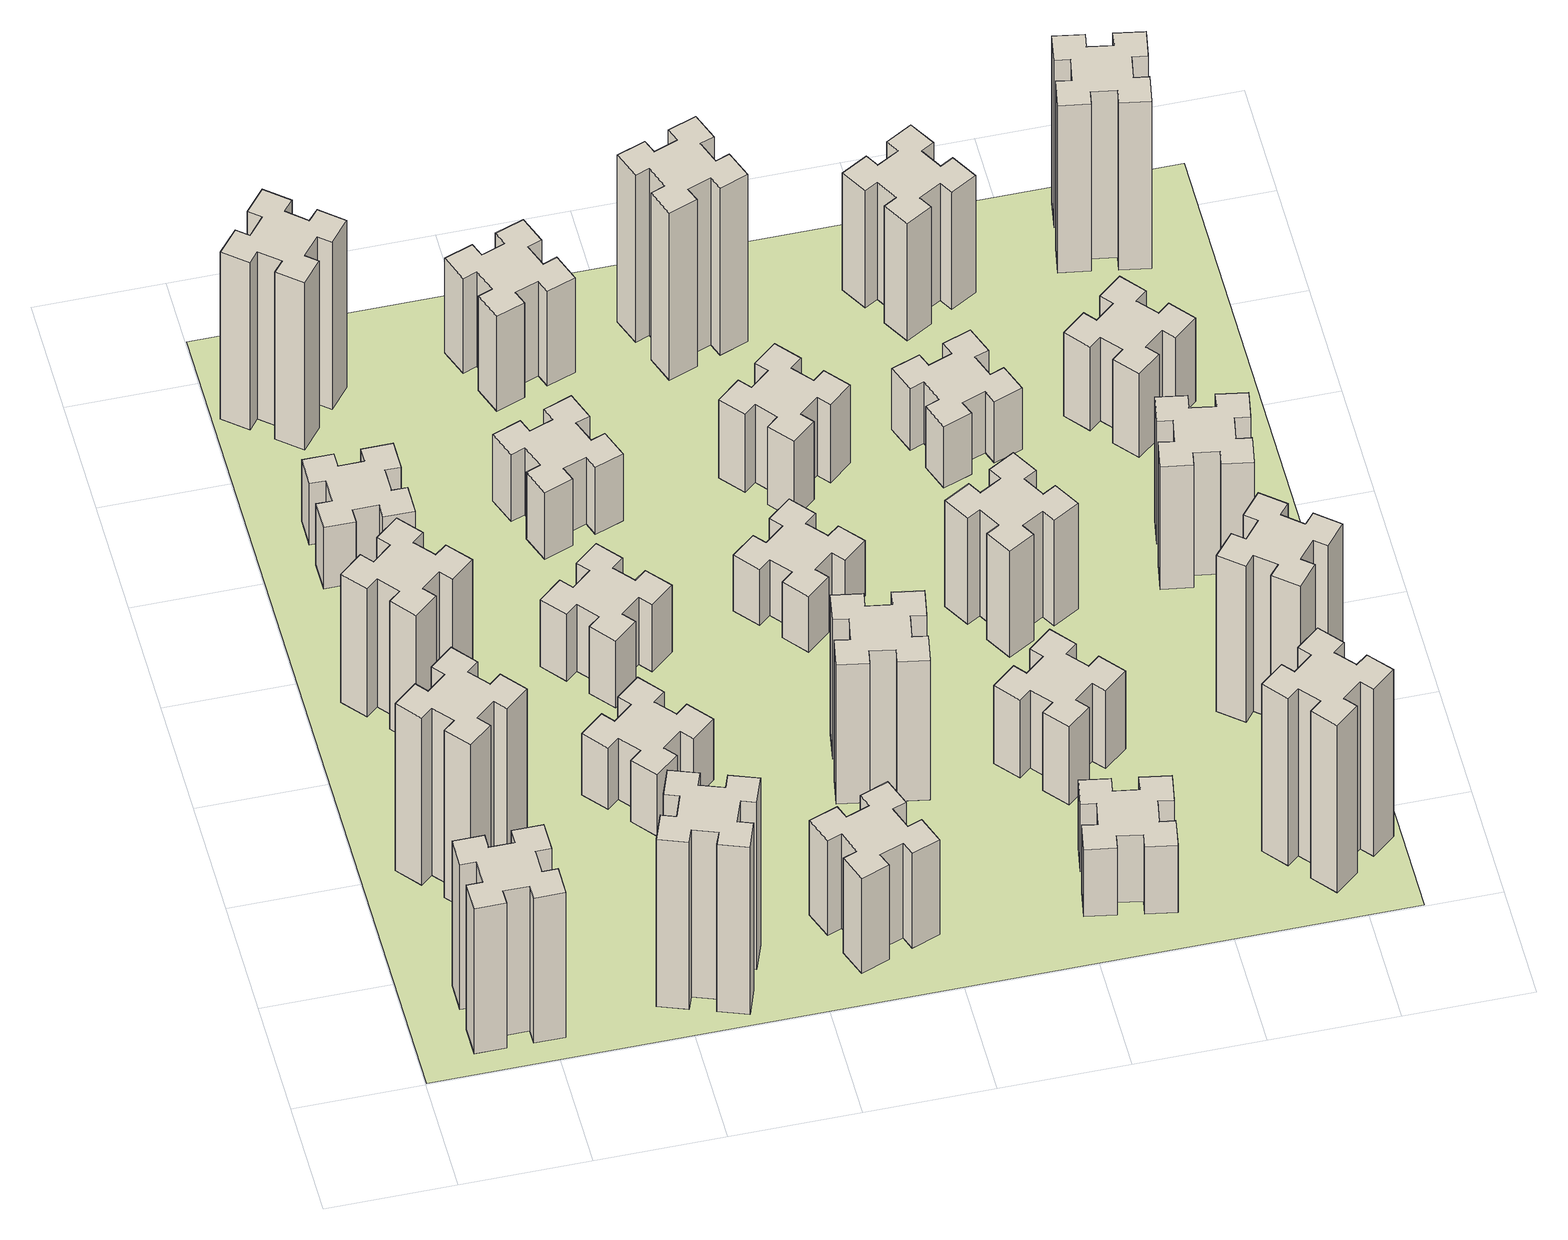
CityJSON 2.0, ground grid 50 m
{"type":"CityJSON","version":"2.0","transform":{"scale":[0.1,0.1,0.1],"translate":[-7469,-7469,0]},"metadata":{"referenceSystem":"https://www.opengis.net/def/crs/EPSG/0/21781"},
"CityObjects":{
"building1":{"type":"Building","attributes":{"class":"1000","function":"1000","usage":"1000","yearOfConstruction":2016,"roofType":"1000","measuredHeight":78,"storeysAboveGround":30,"storeysBelowGround":0},"geometry":[{"type":"Solid","lod":"1","boundaries":[[[[0,1,2,3,4,5,6,7,8,9,10,11,12,13,14,15,16,17,18,19]],[[17,16,20,21]],[[16,15,22,20]],[[15,14,23,22]],[[14,13,24,23]],[[13,12,25,24]],[[12,11,26,25]],[[11,10,27,26]],[[10,9,28,27]],[[9,8,29,28]],[[8,7,30,29]],[[7,6,31,30]],[[6,5,32,31]],[[5,4,33,32]],[[4,3,34,33]],[[3,2,35,34]],[[2,1,36,35]],[[1,0,37,36]],[[0,19,38,37]],[[19,18,39,38]],[[18,17,21,39]],[[24,25,26,27,28,29,30,31,32,33,34,35,36,37,38,39,21,20,22,23]]]]}]},
"building2":{"type":"Building","attributes":{"class":"1000","function":"1000","usage":"1000","yearOfConstruction":2016,"roofType":"1000","measuredHeight":90,"storeysAboveGround":30,"storeysBelowGround":0},"geometry":[{"type":"Solid","lod":"1","boundaries":[[[[40,41,42,43,44,45,46,47,48,49,50,51,52,53,54,55,56,57,58,59]],[[57,56,60,61]],[[56,55,62,60]],[[55,54,63,62]],[[54,53,64,63]],[[53,52,65,64]],[[52,51,66,65]],[[51,50,67,66]],[[50,49,68,67]],[[49,48,69,68]],[[48,47,70,69]],[[47,46,71,70]],[[46,45,72,71]],[[45,44,73,72]],[[44,43,74,73]],[[43,42,75,74]],[[42,41,76,75]],[[41,40,77,76]],[[40,59,78,77]],[[59,58,79,78]],[[58,57,61,79]],[[64,65,66,67,68,69,70,71,72,73,74,75,76,77,78,79,61,60,62,63]]]]}]},
"building3":{"type":"Building","attributes":{"class":"1000","function":"1000","usage":"1000","yearOfConstruction":2016,"roofType":"1000","measuredHeight":69,"storeysAboveGround":30,"storeysBelowGround":0},"geometry":[{"type":"Solid","lod":"1","boundaries":[[[[80,81,82,83,84,85,86,87,88,89,90,91,92,93,94,95,96,97,98,99]],[[97,96,100,101]],[[96,95,102,100]],[[95,94,103,102]],[[94,93,104,103]],[[93,92,105,104]],[[92,91,106,105]],[[91,90,107,106]],[[90,89,108,107]],[[89,88,109,108]],[[88,87,110,109]],[[87,86,111,110]],[[86,85,112,111]],[[85,84,113,112]],[[84,83,114,113]],[[83,82,115,114]],[[82,81,116,115]],[[81,80,117,116]],[[80,99,118,117]],[[99,98,119,118]],[[98,97,101,119]],[[104,105,106,107,108,109,110,111,112,113,114,115,116,117,118,119,101,100,102,103]]]]}]},
"building4":{"type":"Building","attributes":{"class":"1000","function":"1000","usage":"1000","yearOfConstruction":2016,"roofType":"1000","measuredHeight":33,"storeysAboveGround":30,"storeysBelowGround":0},"geometry":[{"type":"Solid","lod":"1","boundaries":[[[[120,121,122,123,124,125,126,127,128,129,130,131,132,133,134,135,136,137,138,139]],[[137,136,140,141]],[[136,135,142,140]],[[135,134,143,142]],[[134,133,144,143]],[[133,132,145,144]],[[132,131,146,145]],[[131,130,147,146]],[[130,129,148,147]],[[129,128,149,148]],[[128,127,150,149]],[[127,126,151,150]],[[126,125,152,151]],[[125,124,153,152]],[[124,123,154,153]],[[123,122,155,154]],[[122,121,156,155]],[[121,120,157,156]],[[120,139,158,157]],[[139,138,159,158]],[[138,137,141,159]],[[144,145,146,147,148,149,150,151,152,153,154,155,156,157,158,159,141,140,142,143]]]]}]},
"building5":{"type":"Building","attributes":{"class":"1000","function":"1000","usage":"1000","yearOfConstruction":2016,"roofType":"1000","measuredHeight":90,"storeysAboveGround":30,"storeysBelowGround":0},"geometry":[{"type":"Solid","lod":"1","boundaries":[[[[160,161,162,163,164,165,166,167,168,169,170,171,172,173,174,175,176,177,178,179]],[[177,176,180,181]],[[176,175,182,180]],[[175,174,183,182]],[[174,173,184,183]],[[173,172,185,184]],[[172,171,186,185]],[[171,170,187,186]],[[170,169,188,187]],[[169,168,189,188]],[[168,167,190,189]],[[167,166,191,190]],[[166,165,192,191]],[[165,164,193,192]],[[164,163,194,193]],[[163,162,195,194]],[[162,161,196,195]],[[161,160,197,196]],[[160,179,198,197]],[[179,178,199,198]],[[178,177,181,199]],[[184,185,186,187,188,189,190,191,192,193,194,195,196,197,198,199,181,180,182,183]]]]}]},
"building6":{"type":"Building","attributes":{"class":"1000","function":"1000","usage":"1000","yearOfConstruction":2016,"roofType":"1000","measuredHeight":90,"storeysAboveGround":30,"storeysBelowGround":0},"geometry":[{"type":"Solid","lod":"1","boundaries":[[[[200,201,202,203,204,205,206,207,208,209,210,211,212,213,214,215,216,217,218,219]],[[217,216,220,221]],[[216,215,222,220]],[[215,214,223,222]],[[214,213,224,223]],[[213,212,225,224]],[[212,211,226,225]],[[211,210,227,226]],[[210,209,228,227]],[[209,208,229,228]],[[208,207,230,229]],[[207,206,231,230]],[[206,205,232,231]],[[205,204,233,232]],[[204,203,234,233]],[[203,202,235,234]],[[202,201,236,235]],[[201,200,237,236]],[[200,219,238,237]],[[219,218,239,238]],[[218,217,221,239]],[[224,225,226,227,228,229,230,231,232,233,234,235,236,237,238,239,221,220,222,223]]]]}]},
"building7":{"type":"Building","attributes":{"class":"1000","function":"1000","usage":"1000","yearOfConstruction":2016,"roofType":"1000","measuredHeight":33,"storeysAboveGround":30,"storeysBelowGround":0},"geometry":[{"type":"Solid","lod":"1","boundaries":[[[[240,241,242,243,244,245,246,247,248,249,250,251,252,253,254,255,256,257,258,259]],[[257,256,260,261]],[[256,255,262,260]],[[255,254,263,262]],[[254,253,264,263]],[[253,252,265,264]],[[252,251,266,265]],[[251,250,267,266]],[[250,249,268,267]],[[249,248,269,268]],[[248,247,270,269]],[[247,246,271,270]],[[246,245,272,271]],[[245,244,273,272]],[[244,243,274,273]],[[243,242,275,274]],[[242,241,276,275]],[[241,240,277,276]],[[240,259,278,277]],[[259,258,279,278]],[[258,257,261,279]],[[264,265,266,267,268,269,270,271,272,273,274,275,276,277,278,279,261,260,262,263]]]]}]},
"building8":{"type":"Building","attributes":{"class":"1000","function":"1000","usage":"1000","yearOfConstruction":2016,"roofType":"1000","measuredHeight":36,"storeysAboveGround":30,"storeysBelowGround":0},"geometry":[{"type":"Solid","lod":"1","boundaries":[[[[280,281,282,283,284,285,286,287,288,289,290,291,292,293,294,295,296,297,298,299]],[[297,296,300,301]],[[296,295,302,300]],[[295,294,303,302]],[[294,293,304,303]],[[293,292,305,304]],[[292,291,306,305]],[[291,290,307,306]],[[290,289,308,307]],[[289,288,309,308]],[[288,287,310,309]],[[287,286,311,310]],[[286,285,312,311]],[[285,284,313,312]],[[284,283,314,313]],[[283,282,315,314]],[[282,281,316,315]],[[281,280,317,316]],[[280,299,318,317]],[[299,298,319,318]],[[298,297,301,319]],[[304,305,306,307,308,309,310,311,312,313,314,315,316,317,318,319,301,300,302,303]]]]}]},
"building9":{"type":"Building","attributes":{"class":"1000","function":"1000","usage":"1000","yearOfConstruction":2016,"roofType":"1000","measuredHeight":51,"storeysAboveGround":30,"storeysBelowGround":0},"geometry":[{"type":"Solid","lod":"1","boundaries":[[[[320,321,322,323,324,325,326,327,328,329,330,331,332,333,334,335,336,337,338,339]],[[337,336,340,341]],[[336,335,342,340]],[[335,334,343,342]],[[334,333,344,343]],[[333,332,345,344]],[[332,331,346,345]],[[331,330,347,346]],[[330,329,348,347]],[[329,328,349,348]],[[328,327,350,349]],[[327,326,351,350]],[[326,325,352,351]],[[325,324,353,352]],[[324,323,354,353]],[[323,322,355,354]],[[322,321,356,355]],[[321,320,357,356]],[[320,339,358,357]],[[339,338,359,358]],[[338,337,341,359]],[[344,345,346,347,348,349,350,351,352,353,354,355,356,357,358,359,341,340,342,343]]]]}]},
"building10":{"type":"Building","attributes":{"class":"1000","function":"1000","usage":"1000","yearOfConstruction":2016,"roofType":"1000","measuredHeight":36,"storeysAboveGround":30,"storeysBelowGround":0},"geometry":[{"type":"Solid","lod":"1","boundaries":[[[[360,361,362,363,364,365,366,367,368,369,370,371,372,373,374,375,376,377,378,379]],[[377,376,380,381]],[[376,375,382,380]],[[375,374,383,382]],[[374,373,384,383]],[[373,372,385,384]],[[372,371,386,385]],[[371,370,387,386]],[[370,369,388,387]],[[369,368,389,388]],[[368,367,390,389]],[[367,366,391,390]],[[366,365,392,391]],[[365,364,393,392]],[[364,363,394,393]],[[363,362,395,394]],[[362,361,396,395]],[[361,360,397,396]],[[360,379,398,397]],[[379,378,399,398]],[[378,377,381,399]],[[384,385,386,387,388,389,390,391,392,393,394,395,396,397,398,399,381,380,382,383]]]]}]},
"building11":{"type":"Building","attributes":{"class":"1000","function":"1000","usage":"1000","yearOfConstruction":2016,"roofType":"1000","measuredHeight":51,"storeysAboveGround":30,"storeysBelowGround":0},"geometry":[{"type":"Solid","lod":"1","boundaries":[[[[400,401,402,403,404,405,406,407,408,409,410,411,412,413,414,415,416,417,418,419]],[[417,416,420,421]],[[416,415,422,420]],[[415,414,423,422]],[[414,413,424,423]],[[413,412,425,424]],[[412,411,426,425]],[[411,410,427,426]],[[410,409,428,427]],[[409,408,429,428]],[[408,407,430,429]],[[407,406,431,430]],[[406,405,432,431]],[[405,404,433,432]],[[404,403,434,433]],[[403,402,435,434]],[[402,401,436,435]],[[401,400,437,436]],[[400,419,438,437]],[[419,418,439,438]],[[418,417,421,439]],[[424,425,426,427,428,429,430,431,432,433,434,435,436,437,438,439,421,420,422,423]]]]}]},
"building12":{"type":"Building","attributes":{"class":"1000","function":"1000","usage":"1000","yearOfConstruction":2016,"roofType":"1000","measuredHeight":75,"storeysAboveGround":30,"storeysBelowGround":0},"geometry":[{"type":"Solid","lod":"1","boundaries":[[[[440,441,442,443,444,445,446,447,448,449,450,451,452,453,454,455,456,457,458,459]],[[457,456,460,461]],[[456,455,462,460]],[[455,454,463,462]],[[454,453,464,463]],[[453,452,465,464]],[[452,451,466,465]],[[451,450,467,466]],[[450,449,468,467]],[[449,448,469,468]],[[448,447,470,469]],[[447,446,471,470]],[[446,445,472,471]],[[445,444,473,472]],[[444,443,474,473]],[[443,442,475,474]],[[442,441,476,475]],[[441,440,477,476]],[[440,459,478,477]],[[459,458,479,478]],[[458,457,461,479]],[[464,465,466,467,468,469,470,471,472,473,474,475,476,477,478,479,461,460,462,463]]]]}]},
"building13":{"type":"Building","attributes":{"class":"1000","function":"1000","usage":"1000","yearOfConstruction":2016,"roofType":"1000","measuredHeight":30,"storeysAboveGround":30,"storeysBelowGround":0},"geometry":[{"type":"Solid","lod":"1","boundaries":[[[[480,481,482,483,484,485,486,487,488,489,490,491,492,493,494,495,496,497,498,499]],[[497,496,500,501]],[[496,495,502,500]],[[495,494,503,502]],[[494,493,504,503]],[[493,492,505,504]],[[492,491,506,505]],[[491,490,507,506]],[[490,489,508,507]],[[489,488,509,508]],[[488,487,510,509]],[[487,486,511,510]],[[486,485,512,511]],[[485,484,513,512]],[[484,483,514,513]],[[483,482,515,514]],[[482,481,516,515]],[[481,480,517,516]],[[480,499,518,517]],[[499,498,519,518]],[[498,497,501,519]],[[504,505,506,507,508,509,510,511,512,513,514,515,516,517,518,519,501,500,502,503]]]]}]},
"building14":{"type":"Building","attributes":{"class":"1000","function":"1000","usage":"1000","yearOfConstruction":2016,"roofType":"1000","measuredHeight":42,"storeysAboveGround":30,"storeysBelowGround":0},"geometry":[{"type":"Solid","lod":"1","boundaries":[[[[520,521,522,523,524,525,526,527,528,529,530,531,532,533,534,535,536,537,538,539]],[[537,536,540,541]],[[536,535,542,540]],[[535,534,543,542]],[[534,533,544,543]],[[533,532,545,544]],[[532,531,546,545]],[[531,530,547,546]],[[530,529,548,547]],[[529,528,549,548]],[[528,527,550,549]],[[527,526,551,550]],[[526,525,552,551]],[[525,524,553,552]],[[524,523,554,553]],[[523,522,555,554]],[[522,521,556,555]],[[521,520,557,556]],[[520,539,558,557]],[[539,538,559,558]],[[538,537,541,559]],[[544,545,546,547,548,549,550,551,552,553,554,555,556,557,558,559,541,540,542,543]]]]}]},
"building15":{"type":"Building","attributes":{"class":"1000","function":"1000","usage":"1000","yearOfConstruction":2016,"roofType":"1000","measuredHeight":90,"storeysAboveGround":30,"storeysBelowGround":0},"geometry":[{"type":"Solid","lod":"1","boundaries":[[[[560,561,562,563,564,565,566,567,568,569,570,571,572,573,574,575,576,577,578,579]],[[577,576,580,581]],[[576,575,582,580]],[[575,574,583,582]],[[574,573,584,583]],[[573,572,585,584]],[[572,571,586,585]],[[571,570,587,586]],[[570,569,588,587]],[[569,568,589,588]],[[568,567,590,589]],[[567,566,591,590]],[[566,565,592,591]],[[565,564,593,592]],[[564,563,594,593]],[[563,562,595,594]],[[562,561,596,595]],[[561,560,597,596]],[[560,579,598,597]],[[579,578,599,598]],[[578,577,581,599]],[[584,585,586,587,588,589,590,591,592,593,594,595,596,597,598,599,581,580,582,583]]]]}]},
"building16":{"type":"Building","attributes":{"class":"1000","function":"1000","usage":"1000","yearOfConstruction":2016,"roofType":"1000","measuredHeight":36,"storeysAboveGround":30,"storeysBelowGround":0},"geometry":[{"type":"Solid","lod":"1","boundaries":[[[[600,601,602,603,604,605,606,607,608,609,610,611,612,613,614,615,616,617,618,619]],[[617,616,620,621]],[[616,615,622,620]],[[615,614,623,622]],[[614,613,624,623]],[[613,612,625,624]],[[612,611,626,625]],[[611,610,627,626]],[[610,609,628,627]],[[609,608,629,628]],[[608,607,630,629]],[[607,606,631,630]],[[606,605,632,631]],[[605,604,633,632]],[[604,603,634,633]],[[603,602,635,634]],[[602,601,636,635]],[[601,600,637,636]],[[600,619,638,637]],[[619,618,639,638]],[[618,617,621,639]],[[624,625,626,627,628,629,630,631,632,633,634,635,636,637,638,639,621,620,622,623]]]]}]},
"building17":{"type":"Building","attributes":{"class":"1000","function":"1000","usage":"1000","yearOfConstruction":2016,"roofType":"1000","measuredHeight":42,"storeysAboveGround":30,"storeysBelowGround":0},"geometry":[{"type":"Solid","lod":"1","boundaries":[[[[640,641,642,643,644,645,646,647,648,649,650,651,652,653,654,655,656,657,658,659]],[[657,656,660,661]],[[656,655,662,660]],[[655,654,663,662]],[[654,653,664,663]],[[653,652,665,664]],[[652,651,666,665]],[[651,650,667,666]],[[650,649,668,667]],[[649,648,669,668]],[[648,647,670,669]],[[647,646,671,670]],[[646,645,672,671]],[[645,644,673,672]],[[644,643,674,673]],[[643,642,675,674]],[[642,641,676,675]],[[641,640,677,676]],[[640,659,678,677]],[[659,658,679,678]],[[658,657,661,679]],[[664,665,666,667,668,669,670,671,672,673,674,675,676,677,678,679,661,660,662,663]]]]}]},
"building18":{"type":"Building","attributes":{"class":"1000","function":"1000","usage":"1000","yearOfConstruction":2016,"roofType":"1000","measuredHeight":57,"storeysAboveGround":30,"storeysBelowGround":0},"geometry":[{"type":"Solid","lod":"1","boundaries":[[[[680,681,682,683,684,685,686,687,688,689,690,691,692,693,694,695,696,697,698,699]],[[697,696,700,701]],[[696,695,702,700]],[[695,694,703,702]],[[694,693,704,703]],[[693,692,705,704]],[[692,691,706,705]],[[691,690,707,706]],[[690,689,708,707]],[[689,688,709,708]],[[688,687,710,709]],[[687,686,711,710]],[[686,685,712,711]],[[685,684,713,712]],[[684,683,714,713]],[[683,682,715,714]],[[682,681,716,715]],[[681,680,717,716]],[[680,699,718,717]],[[699,698,719,718]],[[698,697,701,719]],[[704,705,706,707,708,709,710,711,712,713,714,715,716,717,718,719,701,700,702,703]]]]}]},
"building19":{"type":"Building","attributes":{"class":"1000","function":"1000","usage":"1000","yearOfConstruction":2016,"roofType":"1000","measuredHeight":33,"storeysAboveGround":30,"storeysBelowGround":0},"geometry":[{"type":"Solid","lod":"1","boundaries":[[[[720,721,722,723,724,725,726,727,728,729,730,731,732,733,734,735,736,737,738,739]],[[737,736,740,741]],[[736,735,742,740]],[[735,734,743,742]],[[734,733,744,743]],[[733,732,745,744]],[[732,731,746,745]],[[731,730,747,746]],[[730,729,748,747]],[[729,728,749,748]],[[728,727,750,749]],[[727,726,751,750]],[[726,725,752,751]],[[725,724,753,752]],[[724,723,754,753]],[[723,722,755,754]],[[722,721,756,755]],[[721,720,757,756]],[[720,739,758,757]],[[739,738,759,758]],[[738,737,741,759]],[[744,745,746,747,748,749,750,751,752,753,754,755,756,757,758,759,741,740,742,743]]]]}]},
"building20":{"type":"Building","attributes":{"class":"1000","function":"1000","usage":"1000","yearOfConstruction":2016,"roofType":"1000","measuredHeight":90,"storeysAboveGround":30,"storeysBelowGround":0},"geometry":[{"type":"Solid","lod":"1","boundaries":[[[[760,761,762,763,764,765,766,767,768,769,770,771,772,773,774,775,776,777,778,779]],[[777,776,780,781]],[[776,775,782,780]],[[775,774,783,782]],[[774,773,784,783]],[[773,772,785,784]],[[772,771,786,785]],[[771,770,787,786]],[[770,769,788,787]],[[769,768,789,788]],[[768,767,790,789]],[[767,766,791,790]],[[766,765,792,791]],[[765,764,793,792]],[[764,763,794,793]],[[763,762,795,794]],[[762,761,796,795]],[[761,760,797,796]],[[760,779,798,797]],[[779,778,799,798]],[[778,777,781,799]],[[784,785,786,787,788,789,790,791,792,793,794,795,796,797,798,799,781,780,782,783]]]]}]},
"building21":{"type":"Building","attributes":{"class":"1000","function":"1000","usage":"1000","yearOfConstruction":2016,"roofType":"1000","measuredHeight":63,"storeysAboveGround":30,"storeysBelowGround":0},"geometry":[{"type":"Solid","lod":"1","boundaries":[[[[800,801,802,803,804,805,806,807,808,809,810,811,812,813,814,815,816,817,818,819]],[[817,816,820,821]],[[816,815,822,820]],[[815,814,823,822]],[[814,813,824,823]],[[813,812,825,824]],[[812,811,826,825]],[[811,810,827,826]],[[810,809,828,827]],[[809,808,829,828]],[[808,807,830,829]],[[807,806,831,830]],[[806,805,832,831]],[[805,804,833,832]],[[804,803,834,833]],[[803,802,835,834]],[[802,801,836,835]],[[801,800,837,836]],[[800,819,838,837]],[[819,818,839,838]],[[818,817,821,839]],[[824,825,826,827,828,829,830,831,832,833,834,835,836,837,838,839,821,820,822,823]]]]}]},
"building22":{"type":"Building","attributes":{"class":"1000","function":"1000","usage":"1000","yearOfConstruction":2016,"roofType":"1000","measuredHeight":84,"storeysAboveGround":30,"storeysBelowGround":0},"geometry":[{"type":"Solid","lod":"1","boundaries":[[[[840,841,842,843,844,845,846,847,848,849,850,851,852,853,854,855,856,857,858,859]],[[857,856,860,861]],[[856,855,862,860]],[[855,854,863,862]],[[854,853,864,863]],[[853,852,865,864]],[[852,851,866,865]],[[851,850,867,866]],[[850,849,868,867]],[[849,848,869,868]],[[848,847,870,869]],[[847,846,871,870]],[[846,845,872,871]],[[845,844,873,872]],[[844,843,874,873]],[[843,842,875,874]],[[842,841,876,875]],[[841,840,877,876]],[[840,859,878,877]],[[859,858,879,878]],[[858,857,861,879]],[[864,865,866,867,868,869,870,871,872,873,874,875,876,877,878,879,861,860,862,863]]]]}]},
"building23":{"type":"Building","attributes":{"class":"1000","function":"1000","usage":"1000","yearOfConstruction":2016,"roofType":"1000","measuredHeight":66,"storeysAboveGround":30,"storeysBelowGround":0},"geometry":[{"type":"Solid","lod":"1","boundaries":[[[[880,881,882,883,884,885,886,887,888,889,890,891,892,893,894,895,896,897,898,899]],[[897,896,900,901]],[[896,895,902,900]],[[895,894,903,902]],[[894,893,904,903]],[[893,892,905,904]],[[892,891,906,905]],[[891,890,907,906]],[[890,889,908,907]],[[889,888,909,908]],[[888,887,910,909]],[[887,886,911,910]],[[886,885,912,911]],[[885,884,913,912]],[[884,883,914,913]],[[883,882,915,914]],[[882,881,916,915]],[[881,880,917,916]],[[880,899,918,917]],[[899,898,919,918]],[[898,897,901,919]],[[904,905,906,907,908,909,910,911,912,913,914,915,916,917,918,919,901,900,902,903]]]]}]},
"building24":{"type":"Building","attributes":{"class":"1000","function":"1000","usage":"1000","yearOfConstruction":2016,"roofType":"1000","measuredHeight":45,"storeysAboveGround":30,"storeysBelowGround":0},"geometry":[{"type":"Solid","lod":"1","boundaries":[[[[920,921,922,923,924,925,926,927,928,929,930,931,932,933,934,935,936,937,938,939]],[[937,936,940,941]],[[936,935,942,940]],[[935,934,943,942]],[[934,933,944,943]],[[933,932,945,944]],[[932,931,946,945]],[[931,930,947,946]],[[930,929,948,947]],[[929,928,949,948]],[[928,927,950,949]],[[927,926,951,950]],[[926,925,952,951]],[[925,924,953,952]],[[924,923,954,953]],[[923,922,955,954]],[[922,921,956,955]],[[921,920,957,956]],[[920,939,958,957]],[[939,938,959,958]],[[938,937,941,959]],[[944,945,946,947,948,949,950,951,952,953,954,955,956,957,958,959,941,940,942,943]]]]}]},
"building25":{"type":"Building","attributes":{"class":"1000","function":"1000","usage":"1000","yearOfConstruction":2016,"roofType":"1000","measuredHeight":90,"storeysAboveGround":30,"storeysBelowGround":0},"geometry":[{"type":"Solid","lod":"1","boundaries":[[[[960,961,962,963,964,965,966,967,968,969,970,971,972,973,974,975,976,977,978,979]],[[977,976,980,981]],[[976,975,982,980]],[[975,974,983,982]],[[974,973,984,983]],[[973,972,985,984]],[[972,971,986,985]],[[971,970,987,986]],[[970,969,988,987]],[[969,968,989,988]],[[968,967,990,989]],[[967,966,991,990]],[[966,965,992,991]],[[965,964,993,992]],[[964,963,994,993]],[[963,962,995,994]],[[962,961,996,995]],[[961,960,997,996]],[[960,979,998,997]],[[979,978,999,998]],[[978,977,981,999]],[[984,985,986,987,988,989,990,991,992,993,994,995,996,997,998,999,981,980,982,983]]]]}]},
"landuse1":{"type":"LandUse","attributes":{"name":"plot1","function":"1010"},"geometry":[{"type":"MultiSurface","lod":"1","boundaries":[[[1000,1001,1002,1003]]]}]}
},
"vertices":[
[265,325,0],[265,225,0],[205,225,0],[205,105,0],[325,105,0],[325,165,0],[425,165,0],[425,105,0],[545,105,0],[545,225,0],[485,225,0],[485,325,0],[545,325,0],[545,445,0],[425,445,0],[425,385,0],[325,385,0],[325,445,0],[205,445,0],[205,325,0],[325,385,780],[325,445,780],[425,385,780],[425,445,780],[545,445,780],[545,325,780],[485,325,780],[485,225,780],[545,225,780],[545,105,780],[425,105,780],[425,165,780],[325,165,780],[325,105,780],[205,105,780],[205,225,780],[265,225,780],[265,325,780],[205,325,780],[205,445,780],
[492,1048,0],[427,1124,0],[473,1163,0],[396,1255,0],[304,1178,0],[343,1132,0],[266,1067,0],[228,1113,0],[136,1036,0],[213,944,0],[259,983,0],[323,906,0],[277,868,0],[354,776,0],[446,853,0],[408,899,0],[484,963,0],[523,917,0],[615,994,0],[538,1086,0],[484,963,900],[523,917,900],[408,899,900],[446,853,900],[354,776,900],[277,868,900],[323,906,900],[259,983,900],[213,944,900],[136,1036,900],[228,1113,900],[266,1067,900],[343,1132,900],[304,1178,900],[396,1255,900],[473,1163,900],[427,1124,900],[492,1048,900],[538,1086,900],[615,994,900],
[492,1888,0],[427,1964,0],[473,2003,0],[396,2095,0],[304,2018,0],[343,1972,0],[266,1907,0],[228,1953,0],[136,1876,0],[213,1784,0],[259,1823,0],[323,1746,0],[277,1708,0],[354,1616,0],[446,1693,0],[408,1739,0],[484,1803,0],[523,1757,0],[615,1834,0],[538,1926,0],[484,1803,690],[523,1757,690],[408,1739,690],[446,1693,690],[354,1616,690],[277,1708,690],[323,1746,690],[259,1823,690],[213,1784,690],[136,1876,690],[228,1953,690],[266,1907,690],[343,1972,690],[304,2018,690],[396,2095,690],[473,2003,690],[427,1964,690],[492,1888,690],[538,1926,690],[615,1834,690],
[485,2545,0],[485,2645,0],[545,2645,0],[545,2765,0],[425,2765,0],[425,2705,0],[325,2705,0],[325,2765,0],[205,2765,0],[205,2645,0],[265,2645,0],[265,2545,0],[205,2545,0],[205,2425,0],[325,2425,0],[325,2485,0],[425,2485,0],[425,2425,0],[545,2425,0],[545,2545,0],[425,2485,330],[425,2425,330],[325,2485,330],[325,2425,330],[205,2425,330],[205,2545,330],[265,2545,330],[265,2645,330],[205,2645,330],[205,2765,330],[325,2765,330],[325,2705,330],[425,2705,330],[425,2765,330],[545,2765,330],[545,2645,330],[485,2645,330],[485,2545,330],[545,2545,330],[545,2425,330],
[1029,360,0],[995,266,0],[939,287,0],[897,174,0],[1010,133,0],[1031,189,0],[1125,155,0],[1104,99,0],[1217,57,0],[1258,170,0],[1202,191,0],[1236,285,0],[1292,264,0],[1333,377,0],[1220,418,0],[1200,362,0],[1106,396,0],[1127,452,0],[1014,493,0],[973,380,0],[1106,396,900],[1127,452,900],[1200,362,900],[1220,418,900],[1333,377,900],[1292,264,900],[1236,285,900],[1202,191,900],[1258,170,900],[1217,57,900],[1104,99,900],[1125,155,900],[1031,189,900],[1010,133,900],[897,174,900],[939,287,900],[995,266,900],[1029,360,900],[973,380,900],[1014,493,900],
[384,3387,0],[308,3452,0],[346,3498,0],[254,3575,0],[177,3483,0],[223,3444,0],[159,3368,0],[113,3406,0],[36,3314,0],[128,3237,0],[166,3283,0],[243,3219,0],[204,3173,0],[296,3096,0],[373,3188,0],[327,3226,0],[392,3303,0],[438,3264,0],[515,3356,0],[423,3433,0],[392,3303,900],[438,3264,900],[327,3226,900],[373,3188,900],[296,3096,900],[204,3173,900],[243,3219,900],[166,3283,900],[128,3237,900],[36,3314,900],[113,3406,900],[159,3368,900],[223,3444,900],[177,3483,900],[254,3575,900],[346,3498,900],[308,3452,900],[384,3387,900],[423,3433,900],[515,3356,900],
[1083,1332,0],[1006,1267,0],[968,1313,0],[876,1236,0],[953,1144,0],[999,1183,0],[1063,1106,0],[1017,1068,0],[1094,976,0],[1186,1053,0],[1148,1099,0],[1224,1163,0],[1263,1117,0],[1355,1194,0],[1278,1286,0],[1232,1248,0],[1167,1324,0],[1213,1363,0],[1136,1455,0],[1044,1378,0],[1167,1324,330],[1213,1363,330],[1232,1248,330],[1278,1286,330],[1355,1194,330],[1263,1117,330],[1224,1163,330],[1148,1099,330],[1186,1053,330],[1094,976,330],[1017,1068,330],[1063,1106,330],[999,1183,330],[953,1144,330],[876,1236,330],[968,1313,330],[1006,1267,330],[1083,1332,330],[1044,1378,330],[1136,1455,330],
[1083,1972,0],[1006,1907,0],[968,1953,0],[876,1876,0],[953,1784,0],[999,1823,0],[1063,1746,0],[1017,1708,0],[1094,1616,0],[1186,1693,0],[1148,1739,0],[1224,1803,0],[1263,1757,0],[1355,1834,0],[1278,1926,0],[1232,1888,0],[1167,1964,0],[1213,2003,0],[1136,2095,0],[1044,2018,0],[1167,1964,360],[1213,2003,360],[1232,1888,360],[1278,1926,360],[1355,1834,360],[1263,1757,360],[1224,1803,360],[1148,1739,360],[1186,1693,360],[1094,1616,360],[1017,1708,360],[1063,1746,360],[999,1823,360],[953,1784,360],[876,1876,360],[968,1953,360],[1006,1907,360],[1083,1972,360],[1044,2018,360],[1136,2095,360],
[1765,496,0],[1671,462,0],[1650,518,0],[1537,477,0],[1579,364,0],[1635,385,0],[1669,291,0],[1613,270,0],[1654,157,0],[1767,199,0],[1746,255,0],[1840,289,0],[1860,233,0],[1973,274,0],[1932,387,0],[1876,366,0],[1842,460,0],[1898,480,0],[1857,593,0],[1744,552,0],[1842,460,510],[1898,480,510],[1876,366,510],[1932,387,510],[1973,274,510],[1860,233,510],[1840,289,510],[1746,255,510],[1767,199,510],[1654,157,510],[1613,270,510],[1669,291,510],[1635,385,510],[1579,364,510],[1537,477,510],[1650,518,510],[1671,462,510],[1765,496,510],[1744,552,510],[1857,593,510],
[1106,2475,0],[1200,2509,0],[1220,2453,0],[1333,2494,0],[1292,2607,0],[1236,2586,0],[1202,2680,0],[1258,2700,0],[1217,2813,0],[1104,2772,0],[1125,2716,0],[1031,2682,0],[1010,2738,0],[897,2697,0],[939,2584,0],[995,2605,0],[1029,2511,0],[973,2490,0],[1014,2377,0],[1127,2419,0],[1029,2511,360],[973,2490,360],[995,2605,360],[939,2584,360],[897,2697,360],[1010,2738,360],[1031,2682,360],[1125,2716,360],[1104,2772,360],[1217,2813,360],[1258,2700,360],[1202,2680,360],[1236,2586,360],[1292,2607,360],[1333,2494,360],[1220,2453,360],[1200,2509,360],[1106,2475,360],[1127,2419,360],[1014,2377,360],
[1125,3456,0],[1031,3422,0],[1010,3478,0],[897,3437,0],[939,3324,0],[995,3345,0],[1029,3251,0],[973,3230,0],[1014,3117,0],[1127,3159,0],[1106,3215,0],[1200,3249,0],[1220,3193,0],[1333,3234,0],[1292,3347,0],[1236,3326,0],[1202,3420,0],[1258,3440,0],[1217,3553,0],[1104,3512,0],[1202,3420,510],[1258,3440,510],[1236,3326,510],[1292,3347,510],[1333,3234,510],[1220,3193,510],[1200,3249,510],[1106,3215,510],[1127,3159,510],[1014,3117,510],[973,3230,510],[1029,3251,510],[995,3345,510],[939,3324,510],[897,3437,510],[1010,3478,510],[1031,3422,510],[1125,3456,510],[1104,3512,510],[1217,3553,510],
[2055,1047,0],[2072,1145,0],[2131,1135,0],[2152,1253,0],[2034,1274,0],[2024,1215,0],[1925,1232,0],[1936,1291,0],[1817,1312,0],[1797,1194,0],[1856,1184,0],[1838,1085,0],[1779,1096,0],[1758,977,0],[1877,957,0],[1887,1016,0],[1985,998,0],[1975,939,0],[2093,918,0],[2114,1037,0],[1985,998,750],[1975,939,750],[1887,1016,750],[1877,957,750],[1758,977,750],[1779,1096,750],[1838,1085,750],[1856,1184,750],[1797,1194,750],[1817,1312,750],[1936,1291,750],[1925,1232,750],[2024,1215,750],[2034,1274,750],[2152,1253,750],[2131,1135,750],[2072,1145,750],[2055,1047,750],[2114,1037,750],[2093,918,750],
[1972,1988,0],[1907,2064,0],[1953,2103,0],[1876,2195,0],[1784,2118,0],[1823,2072,0],[1746,2007,0],[1708,2053,0],[1616,1976,0],[1693,1884,0],[1739,1923,0],[1803,1846,0],[1757,1808,0],[1834,1716,0],[1926,1793,0],[1888,1839,0],[1964,1903,0],[2003,1857,0],[2095,1934,0],[2018,2026,0],[1964,1903,300],[2003,1857,300],[1888,1839,300],[1926,1793,300],[1834,1716,300],[1757,1808,300],[1803,1846,300],[1739,1923,300],[1693,1884,300],[1616,1976,300],[1708,2053,300],[1746,2007,300],[1823,2072,300],[1784,2118,300],[1876,2195,300],[1953,2103,300],[1907,2064,300],[1972,1988,300],[2018,2026,300],[2095,1934,300],
[1839,2563,0],[1903,2486,0],[1857,2448,0],[1934,2356,0],[2026,2433,0],[1988,2479,0],[2064,2543,0],[2103,2497,0],[2195,2574,0],[2118,2666,0],[2072,2628,0],[2007,2704,0],[2053,2743,0],[1976,2835,0],[1884,2758,0],[1923,2712,0],[1846,2647,0],[1808,2693,0],[1716,2616,0],[1793,2524,0],[1846,2647,420],[1808,2693,420],[1923,2712,420],[1884,2758,420],[1976,2835,420],[2053,2743,420],[2007,2704,420],[2072,2628,420],[2118,2666,420],[2195,2574,420],[2103,2497,420],[2064,2543,420],[1988,2479,420],[2026,2433,420],[1934,2356,420],[1857,2448,420],[1903,2486,420],[1839,2563,420],[1793,2524,420],[1716,2616,420],
[1635,3345,0],[1669,3251,0],[1613,3230,0],[1654,3117,0],[1767,3159,0],[1746,3215,0],[1840,3249,0],[1860,3193,0],[1973,3234,0],[1932,3347,0],[1876,3326,0],[1842,3420,0],[1898,3440,0],[1857,3553,0],[1744,3512,0],[1765,3456,0],[1671,3422,0],[1650,3478,0],[1537,3437,0],[1579,3324,0],[1671,3422,900],[1650,3478,900],[1765,3456,900],[1744,3512,900],[1857,3553,900],[1898,3440,900],[1842,3420,900],[1876,3326,900],[1932,3347,900],[1973,3234,900],[1860,3193,900],[1840,3249,900],[1746,3215,900],[1767,3159,900],[1654,3117,900],[1613,3230,900],[1669,3251,900],[1635,3345,900],[1579,3324,900],[1537,3437,900],
[2596,444,0],[2578,345,0],[2519,356,0],[2498,237,0],[2617,217,0],[2627,276,0],[2725,258,0],[2715,199,0],[2833,178,0],[2854,297,0],[2795,307,0],[2812,405,0],[2871,395,0],[2892,513,0],[2774,534,0],[2764,475,0],[2665,492,0],[2676,551,0],[2557,572,0],[2537,454,0],[2665,492,360],[2676,551,360],[2764,475,360],[2774,534,360],[2892,513,360],[2871,395,360],[2812,405,360],[2795,307,360],[2854,297,360],[2833,178,360],[2715,199,360],[2725,258,360],[2627,276,360],[2617,217,360],[2498,237,360],[2519,356,360],[2578,345,360],[2596,444,360],[2537,454,360],[2557,572,360],
[2563,1132,0],[2486,1067,0],[2448,1113,0],[2356,1036,0],[2433,944,0],[2479,983,0],[2543,906,0],[2497,868,0],[2574,776,0],[2666,853,0],[2628,899,0],[2704,963,0],[2743,917,0],[2835,994,0],[2758,1086,0],[2712,1048,0],[2647,1124,0],[2693,1163,0],[2616,1255,0],[2524,1178,0],[2647,1124,420],[2693,1163,420],[2712,1048,420],[2758,1086,420],[2835,994,420],[2743,917,420],[2704,963,420],[2628,899,420],[2666,853,420],[2574,776,420],[2497,868,420],[2543,906,420],[2479,983,420],[2433,944,420],[2356,1036,420],[2448,1113,420],[2486,1067,420],[2563,1132,420],[2524,1178,420],[2616,1255,420],
[2584,1876,0],[2497,1826,0],[2467,1878,0],[2363,1818,0],[2423,1714,0],[2475,1744,0],[2525,1657,0],[2473,1627,0],[2533,1523,0],[2637,1583,0],[2607,1635,0],[2694,1685,0],[2724,1633,0],[2828,1693,0],[2768,1797,0],[2716,1767,0],[2666,1854,0],[2718,1884,0],[2658,1988,0],[2554,1928,0],[2666,1854,570],[2718,1884,570],[2716,1767,570],[2768,1797,570],[2828,1693,570],[2724,1633,570],[2694,1685,570],[2607,1635,570],[2637,1583,570],[2533,1523,570],[2473,1627,570],[2525,1657,570],[2475,1744,570],[2423,1714,570],[2363,1818,570],[2467,1878,570],[2497,1826,570],[2584,1876,570],[2554,1928,570],[2658,1988,570],
[2586,2475,0],[2680,2509,0],[2700,2453,0],[2813,2494,0],[2772,2607,0],[2716,2586,0],[2682,2680,0],[2738,2700,0],[2697,2813,0],[2584,2772,0],[2605,2716,0],[2511,2682,0],[2490,2738,0],[2377,2697,0],[2419,2584,0],[2475,2605,0],[2509,2511,0],[2453,2490,0],[2494,2377,0],[2607,2419,0],[2509,2511,330],[2453,2490,330],[2475,2605,330],[2419,2584,330],[2377,2697,330],[2490,2738,330],[2511,2682,330],[2605,2716,330],[2584,2772,330],[2697,2813,330],[2738,2700,330],[2682,2680,330],[2716,2586,330],[2772,2607,330],[2813,2494,330],[2700,2453,330],[2680,2509,330],[2586,2475,330],[2607,2419,330],[2494,2377,330],
[3468,259,0],[3544,323,0],[3583,277,0],[3675,354,0],[3598,446,0],[3552,408,0],[3487,484,0],[3533,523,0],[3456,615,0],[3364,538,0],[3403,492,0],[3326,427,0],[3288,473,0],[3196,396,0],[3273,304,0],[3319,343,0],[3383,266,0],[3337,228,0],[3414,136,0],[3506,213,0],[3383,266,900],[3337,228,900],[3319,343,900],[3273,304,900],[3196,396,900],[3288,473,900],[3326,427,900],[3403,492,900],[3364,538,900],[3456,615,900],[3533,523,900],[3487,484,900],[3552,408,900],[3598,446,900],[3675,354,900],[3583,277,900],[3544,323,900],[3468,259,900],[3506,213,900],[3414,136,900],
[2716,3347,0],[2666,3434,0],[2718,3464,0],[2658,3568,0],[2554,3508,0],[2584,3456,0],[2497,3406,0],[2467,3458,0],[2363,3398,0],[2423,3294,0],[2475,3324,0],[2525,3237,0],[2473,3207,0],[2533,3103,0],[2637,3163,0],[2607,3215,0],[2694,3265,0],[2724,3213,0],[2828,3273,0],[2768,3377,0],[2694,3265,630],[2724,3213,630],[2607,3215,630],[2637,3163,630],[2533,3103,630],[2473,3207,630],[2525,3237,630],[2475,3324,630],[2423,3294,630],[2363,3398,630],[2467,3458,630],[2497,3406,630],[2584,3456,630],[2554,3508,630],[2658,3568,630],[2718,3464,630],[2666,3434,630],[2716,3347,630],[2768,3377,630],[2828,3273,630],
[3487,1006,0],[3552,1083,0],[3598,1044,0],[3675,1136,0],[3583,1213,0],[3544,1167,0],[3468,1232,0],[3506,1278,0],[3414,1355,0],[3337,1263,0],[3383,1224,0],[3319,1148,0],[3273,1186,0],[3196,1094,0],[3288,1017,0],[3326,1063,0],[3403,999,0],[3364,953,0],[3456,876,0],[3533,968,0],[3403,999,840],[3364,953,840],[3326,1063,840],[3288,1017,840],[3196,1094,840],[3273,1186,840],[3319,1148,840],[3383,1224,840],[3337,1263,840],[3414,1355,840],[3506,1278,840],[3468,1232,840],[3544,1167,840],[3583,1213,840],[3675,1136,840],[3598,1044,840],[3552,1083,840],[3487,1006,840],[3533,968,840],[3456,876,840],
[3267,1756,0],[3365,1738,0],[3355,1679,0],[3473,1658,0],[3494,1777,0],[3435,1787,0],[3452,1885,0],[3511,1875,0],[3532,1993,0],[3414,2014,0],[3404,1955,0],[3305,1972,0],[3316,2031,0],[3197,2052,0],[3177,1934,0],[3236,1924,0],[3218,1825,0],[3159,1836,0],[3138,1717,0],[3257,1697,0],[3218,1825,660],[3159,1836,660],[3236,1924,660],[3177,1934,660],[3197,2052,660],[3316,2031,660],[3305,1972,660],[3404,1955,660],[3414,2014,660],[3532,1993,660],[3511,1875,660],[3452,1885,660],[3435,1787,660],[3494,1777,660],[3473,1658,660],[3355,1679,660],[3365,1738,660],[3267,1756,660],[3257,1697,660],[3138,1717,660],
[3119,2563,0],[3183,2486,0],[3137,2448,0],[3214,2356,0],[3306,2433,0],[3268,2479,0],[3344,2543,0],[3383,2497,0],[3475,2574,0],[3398,2666,0],[3352,2628,0],[3287,2704,0],[3333,2743,0],[3256,2835,0],[3164,2758,0],[3203,2712,0],[3126,2647,0],[3088,2693,0],[2996,2616,0],[3073,2524,0],[3126,2647,450],[3088,2693,450],[3203,2712,450],[3164,2758,450],[3256,2835,450],[3333,2743,450],[3287,2704,450],[3352,2628,450],[3398,2666,450],[3475,2574,450],[3383,2497,450],[3344,2543,450],[3268,2479,450],[3306,2433,450],[3214,2356,450],[3137,2448,450],[3183,2486,450],[3119,2563,450],[3073,2524,450],[2996,2616,450],
[3435,3367,0],[3452,3465,0],[3511,3455,0],[3532,3573,0],[3414,3594,0],[3404,3535,0],[3305,3552,0],[3316,3611,0],[3197,3632,0],[3177,3514,0],[3236,3504,0],[3218,3405,0],[3159,3416,0],[3138,3297,0],[3257,3277,0],[3267,3336,0],[3365,3318,0],[3355,3259,0],[3473,3238,0],[3494,3357,0],[3365,3318,900],[3355,3259,900],[3267,3336,900],[3257,3277,900],[3138,3297,900],[3159,3416,900],[3218,3405,900],[3236,3504,900],[3177,3514,900],[3197,3632,900],[3316,3611,900],[3305,3552,900],[3404,3535,900],[3414,3594,900],[3532,3573,900],[3511,3455,900],[3452,3465,900],[3435,3367,900],[3494,3357,900],[3473,3238,900],
[5,3705,0],[3705,3705,0],[3705,5,0],[5,5,0]
]}
